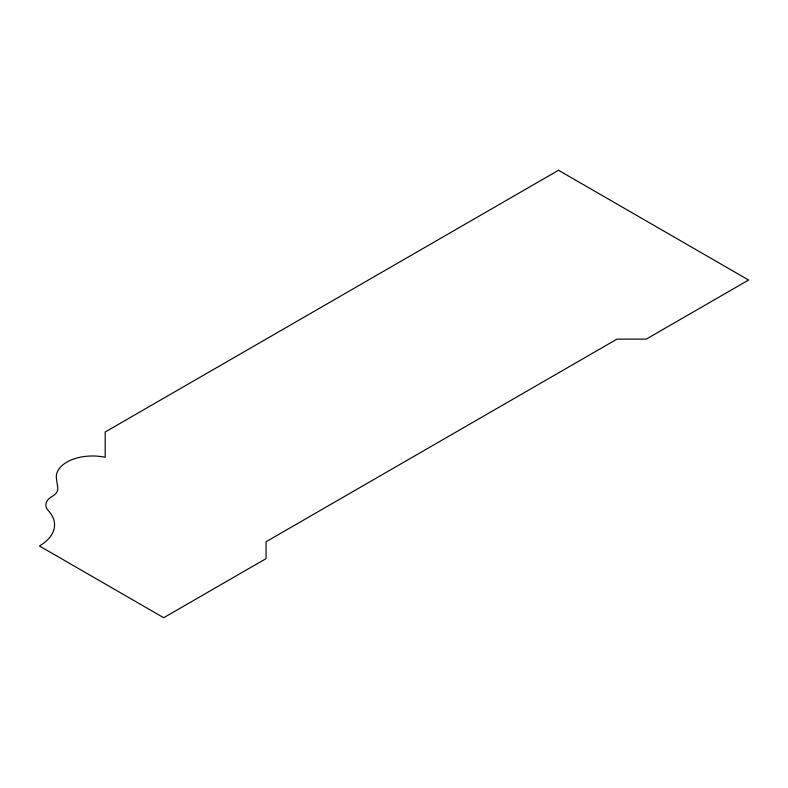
<?xml version="1.0" encoding="UTF-8"?>
<svg xmlns="http://www.w3.org/2000/svg" width="788" height="788" viewBox="0 0 788 788"><rect width="100%" height="100%" fill="white"/><g stroke="black" fill="none" stroke-linecap="round" stroke-linejoin="round"><path stroke-width="1.18" d="M558.505 170.277L105.198 431.991L105.198 457.316A36.159 20.882 0 0 0 56.44 478.582L57.76 487.772A18.745 10.825 0 0 1 52.303 496.332L51.939 496.538A20.675 11.938 0 0 0 48.334 510.673A51.703 29.846 0 0 1 39.4 545.966L163.697 617.723L266.049 558.623L266.049 541.74L616.994 339.126L646.239 339.126L748.6 280.026L558.505 170.277"/></g></svg>
